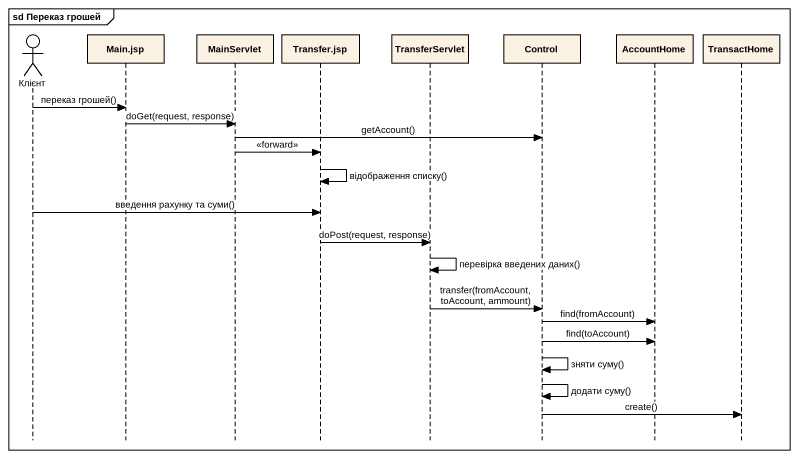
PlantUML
@startuml
mainframe sd Переказ грошей
hide footbox
actor Клієнт
participant "Main.jsp" as Main_jsp
participant MainServlet
participant "Transfer.jsp" as Transfer_jsp
participant TransferServlet
participant "Control" as Control_
participant AccountHome
participant TransactHome

Клієнт -> Main_jsp : переказ грошей()
Main_jsp -> MainServlet : doGet(request, response)
MainServlet -> Control_ : getAccount()
MainServlet -> Transfer_jsp : <<forward>>
Transfer_jsp -> Transfer_jsp : відображення списку()
Клієнт -> Transfer_jsp : введення рахунку та суми()
Transfer_jsp -> TransferServlet : doPost(request, response)
TransferServlet -> TransferServlet : перевірка введених даних()
TransferServlet -> Control_ : transfer(fromAccount, toAccount, ammount)
Control_ -> AccountHome : find(fromAccount)
Control_ -> AccountHome : find(toAccount)
Control_ -> Control_ : зняти суму()
Control_ -> Control_ : додати суму()
Control_ -> TransactHome : create()
@enduml
